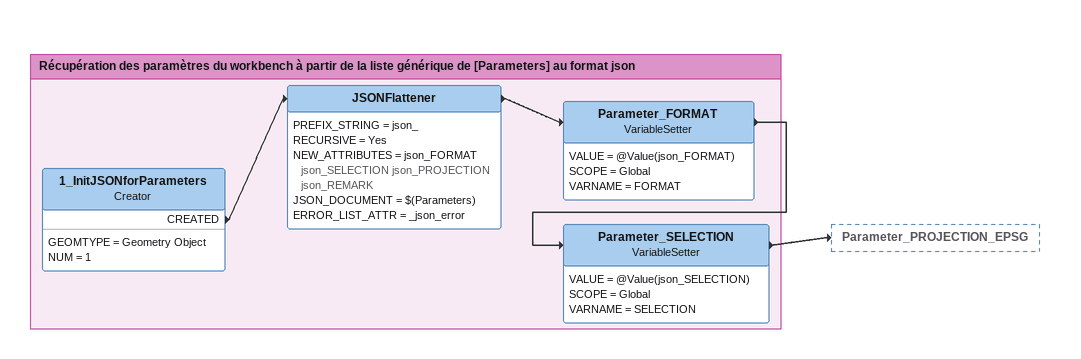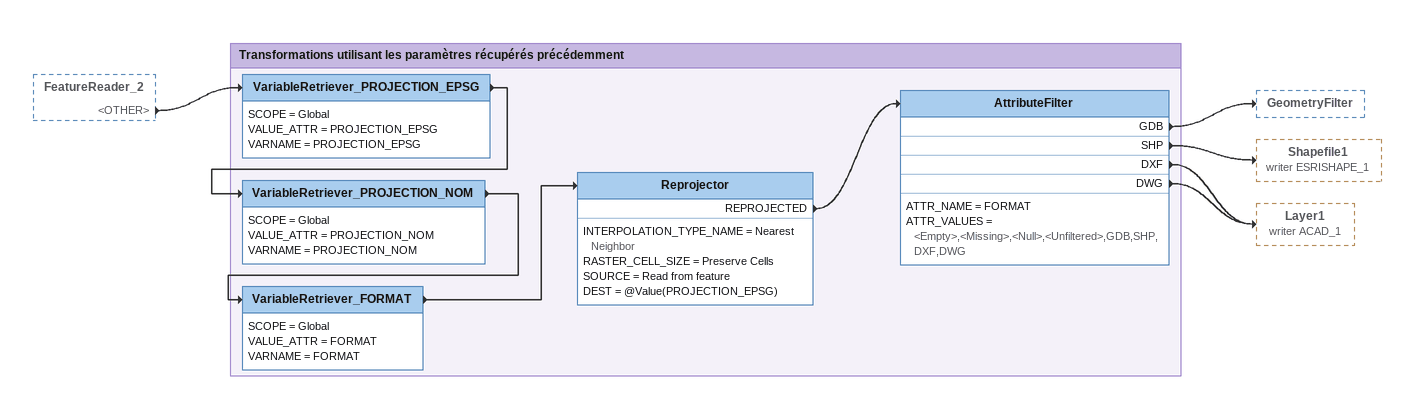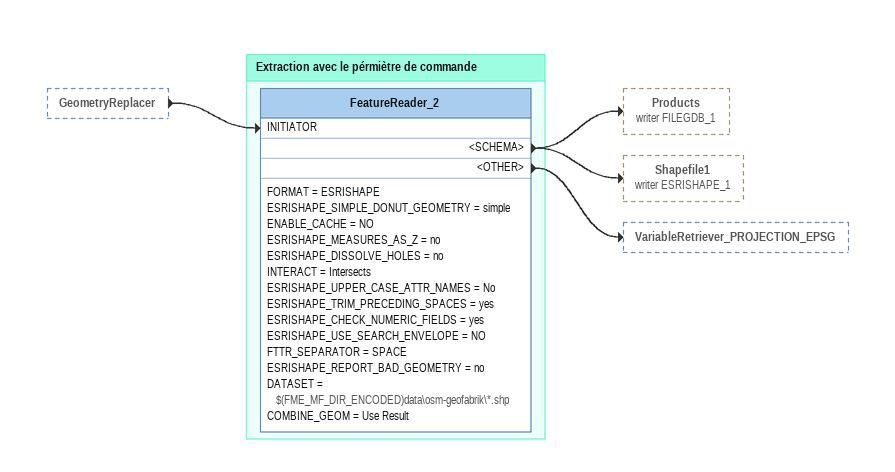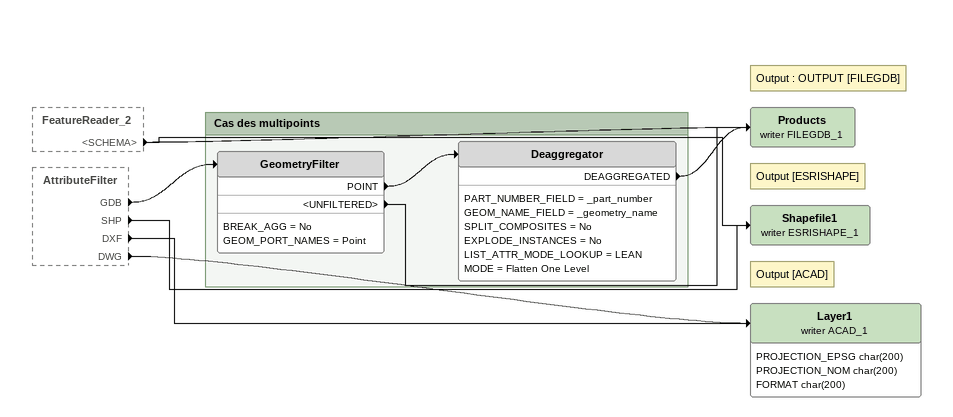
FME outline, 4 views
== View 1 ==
Bookmark: Récupération des paramètres du workbench à partir de la liste générique de [Parameters] au format json
1_InitJSONforParameters: Creator
    GEOMTYPE = Geometry Object
    NUM = 1
    CREATED -> JSONFlattener
JSONFlattener
    PREFIX_STRING = json_
    RECURSIVE = Yes
    NEW_ATTRIBUTES = json_FORMAT json_SELECTION json_PROJECTION json_REMARK
    JSON_DOCUMENT = $(Parameters)
    ERROR_LIST_ATTR = _json_error
    -> Parameter_FORMAT
Parameter_FORMAT: VariableSetter
    VALUE = @Value(json_FORMAT)
    SCOPE = Global
    VARNAME = FORMAT
    -> Parameter_SELECTION
Parameter_SELECTION: VariableSetter
    VALUE = @Value(json_SELECTION)
    SCOPE = Global
    VARNAME = SELECTION
    -> Parameter_PROJECTION_EPSG

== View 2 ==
FeatureReader_2 [outside]
    <OTHER> -> VariableRetriever_PROJECTION_EPSG

Bookmark: Transformations utilisant les paramètres récupérés précédemment
VariableRetriever_PROJECTION_EPSG
    SCOPE = Global
    VALUE_ATTR = PROJECTION_EPSG
    VARNAME = PROJECTION_EPSG
    -> VariableRetriever_PROJECTION_NOM
VariableRetriever_PROJECTION_NOM
    SCOPE = Global
    VALUE_ATTR = PROJECTION_NOM
    VARNAME = PROJECTION_NOM
    -> VariableRetriever_FORMAT
VariableRetriever_FORMAT
    SCOPE = Global
    VALUE_ATTR = FORMAT
    VARNAME = FORMAT
    -> Reprojector
Reprojector
    INTERPOLATION_TYPE_NAME = Nearest Neighbor
    RASTER_CELL_SIZE = Preserve Cells
    SOURCE = Read from feature
    DEST = @Value(PROJECTION_EPSG)
    REPROJECTED -> AttributeFilter
AttributeFilter
    ATTR_NAME = FORMAT
    ATTR_VALUES = <Empty>,<Missing>,<Null>,<Unfiltered>,GDB,SHP,DXF,DWG
    GDB -> GeometryFilter
    SHP -> Shapefile1 (writer ESRISHAPE_1)
    DXF -> Layer1 (writer ACAD_1)
    DWG -> Layer1 (writer ACAD_1)

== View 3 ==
GeometryReplacer [outside]
    -> FeatureReader_2 [INITIATOR]

Bookmark: Extraction avec le pérmiètre de commande
FeatureReader_2
    FORMAT = ESRISHAPE
    ESRISHAPE_SIMPLE_DONUT_GEOMETRY = simple
    ENABLE_CACHE = NO
    ESRISHAPE_MEASURES_AS_Z = no
    ESRISHAPE_DISSOLVE_HOLES = no
    INTERACT = Intersects
    ESRISHAPE_UPPER_CASE_ATTR_NAMES = No
    ESRISHAPE_TRIM_PRECEDING_SPACES = yes
    ESRISHAPE_CHECK_NUMERIC_FIELDS = yes
    ESRISHAPE_USE_SEARCH_ENVELOPE = NO
    FTTR_SEPARATOR = SPACE
    ESRISHAPE_REPORT_BAD_GEOMETRY = no
    DATASET = $(FME_MF_DIR_ENCODED)data\osm-geofabrik\*.shp
    COMBINE_GEOM = Use Result
    <SCHEMA> -> Products (writer FILEGDB_1)
    <SCHEMA> -> Shapefile1 (writer ESRISHAPE_1)
    <OTHER> -> VariableRetriever_PROJECTION_EPSG

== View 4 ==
FeatureReader_2 [outside]
    <SCHEMA> -> Products (writer FILEGDB_1)
    <SCHEMA> -> Shapefile1 (writer ESRISHAPE_1)
AttributeFilter [outside]
    GDB -> GeometryFilter
    SHP -> Shapefile1 (writer ESRISHAPE_1)
    DXF -> Layer1 (writer ACAD_1)
    DWG -> Layer1 (writer ACAD_1)
Note: Output : OUTPUT [FILEGDB]
Products (writer FILEGDB_1)
Note: Output [ESRISHAPE]
Shapefile1 (writer ESRISHAPE_1)
Note: Output [ACAD]
Layer1 (writer ACAD_1)
    attributes: PROJECTION_EPSG char(200), PROJECTION_NOM char(200), FORMAT char(200)

Bookmark: Cas des multipoints
GeometryFilter
    BREAK_AGG = No
    GEOM_PORT_NAMES = Point
    POINT -> Deaggregator
    <UNFILTERED> -> Products (writer FILEGDB_1)
Deaggregator
    PART_NUMBER_FIELD = _part_number
    GEOM_NAME_FIELD = _geometry_name
    SPLIT_COMPOSITES = No
    EXPLODE_INSTANCES = No
    LIST_ATTR_MODE_LOOKUP = LEAN
    MODE = Flatten One Level
    DEAGGREGATED -> Products (writer FILEGDB_1)
